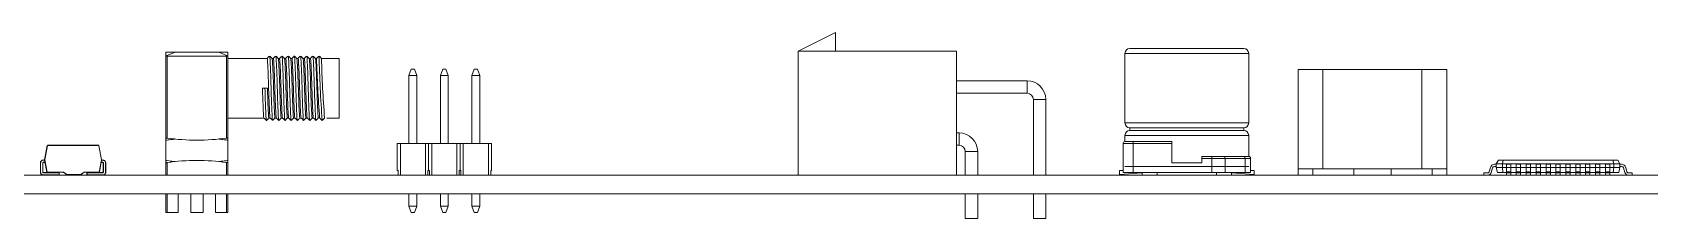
# Model space of a CAD drawing. Header units: millimetres. Extents: x 71 to 171, y 100 to 128.
# Drawn here: x 96.1 to 122.24, y 123.76 to 126.76 of the extents above; entities that cross this region are included whole.
import ezdxf

# ---------------------------------------------------------------- set-up
doc = ezdxf.new("R2010")
doc.units = ezdxf.units.MM

msp = doc.modelspace()

# ---------------------------------------------------------------- linework, layer by layer
at = {"color": 7, "linetype": 'Continuous', "lineweight": 15}
for p, q in [((108.476, 126.462), (109.076, 126.762)), ((109.076, 126.762), (109.076, 126.462)), ((98.256, 126.441), (98.256, 126.381)), ((98.256, 126.441), (98.403, 126.441)), ((98.256, 125.059), (98.256, 126.381)), ((98.262, 126.384), (98.403, 126.441)), ((98.276, 126.381), (99.236, 126.381)), ((98.276, 126.381), (98.276, 125.059)), ((98.403, 126.441), (99.11, 126.441)), ((99.11, 126.441), (99.25, 126.384)), ((99.11, 126.441), (99.256, 126.441)), ((99.236, 125.059), (99.236, 126.381)), ((99.256, 126.381), (99.256, 126.441)), ((99.256, 126.381), (99.256, 125.862)), ((99.891, 126.342), (99.256, 126.342)), ((99.991, 126.342), (99.971, 126.342)), ((100.091, 126.342), (100.071, 126.342)), ((100.191, 126.342), (100.171, 126.342)), ((100.291, 126.342), (100.271, 126.342)), ((100.391, 126.342), (100.371, 126.342)), ((100.491, 126.342), (100.471, 126.342)), ((100.591, 126.342), (100.571, 126.342)), ((100.691, 126.342), (100.671, 126.342)), ((101.056, 126.342), (100.771, 126.342)), ((101.056, 126.342), (101.056, 125.382)), ((108.476, 126.462), (108.476, 124.462)), ((108.476, 126.462), (111.036, 126.462)), ((111.036, 126.462), (111.036, 124.462)), ((113.756, 126.422), (113.756, 125.302)), ((113.836, 126.502), (113.836, 126.502)), ((114.117, 126.502), (113.836, 126.502)), ((114.117, 126.502), (113.836, 126.502)), ((114.117, 126.502), (114.117, 126.502)), ((115.756, 125.302), (115.756, 126.422)), ((102.184, 126.068), (102.222, 126.17)), ((102.184, 124.97), (102.184, 126.068)), ((102.312, 126.068), (102.184, 126.068)), ((102.222, 126.17), (102.274, 126.17)), ((102.312, 126.068), (102.274, 126.17)), ((102.312, 124.97), (102.312, 126.068)), ((102.692, 126.068), (102.73, 126.17)), ((102.692, 124.97), (102.692, 126.068)), ((102.82, 126.068), (102.692, 126.068)), ((102.73, 126.17), (102.782, 126.17)), ((102.82, 126.068), (102.782, 126.17)), ((102.82, 124.97), (102.82, 126.068)), ((103.2, 126.068), (103.238, 126.17)), ((103.2, 124.97), (103.2, 126.068)), ((103.328, 126.068), (103.2, 126.068)), ((103.238, 126.17), (103.29, 126.17)), ((103.328, 126.068), (103.29, 126.17)), ((103.328, 124.97), (103.328, 126.068)), ((116.556, 124.562), (116.556, 126.162)), ((116.556, 126.162), (116.956, 126.162)), ((116.956, 126.162), (116.956, 124.562)), ((116.956, 126.162), (118.556, 126.162)), ((118.556, 124.562), (118.556, 126.162)), ((118.556, 126.162), (118.956, 126.162)), ((118.956, 126.162), (118.956, 124.562)), ((99.256, 125.862), (99.256, 125.059)), ((99.856, 125.862), (99.816, 125.862)), ((99.896, 125.862), (99.856, 125.862)), ((112.176, 125.982), (111.036, 125.982)), ((112.176, 125.782), (111.036, 125.782)), ((112.176, 125.782), (112.176, 125.982)), ((112.276, 125.682), (112.276, 124.462)), ((112.276, 125.682), (112.476, 125.682)), ((112.476, 125.682), (112.476, 124.462)), ((99.256, 125.382), (99.841, 125.382)), ((99.921, 125.382), (99.941, 125.382)), ((100.021, 125.382), (100.041, 125.382)), ((100.121, 125.382), (100.141, 125.382)), ((100.221, 125.382), (100.241, 125.382)), ((100.321, 125.382), (100.341, 125.382)), ((100.421, 125.382), (100.441, 125.382)), ((100.521, 125.382), (100.541, 125.382)), ((100.621, 125.382), (100.641, 125.382)), ((100.741, 125.382), (100.781, 125.342)), ((100.781, 125.342), (100.821, 125.382)), ((100.856, 125.382), (101.056, 125.382)), ((113.836, 125.222), (113.836, 125.182)), ((113.836, 125.222), (115.676, 125.222)), ((115.676, 125.182), (115.676, 125.222)), ((98.256, 125.059), (98.256, 125.025)), ((98.256, 125.025), (98.256, 124.699)), ((99.256, 125.059), (99.256, 125.025)), ((99.256, 124.699), (99.256, 125.025)), ((101.994, 124.97), (101.994, 124.538)), ((101.994, 124.97), (102.045, 124.97)), ((102.045, 124.462), (102.045, 124.97)), ((102.045, 124.97), (102.451, 124.97)), ((102.451, 124.462), (102.451, 124.97)), ((102.451, 124.97), (102.502, 124.97)), ((102.502, 124.538), (102.502, 124.97)), ((102.502, 124.97), (102.553, 124.97)), ((102.553, 124.462), (102.553, 124.97)), ((102.553, 124.97), (102.959, 124.97)), ((102.959, 124.462), (102.959, 124.97)), ((102.959, 124.97), (103.01, 124.97)), ((103.01, 124.538), (103.01, 124.97)), ((103.01, 124.97), (103.061, 124.97)), ((103.061, 124.462), (103.061, 124.97)), ((103.061, 124.97), (103.467, 124.97)), ((103.467, 124.462), (103.467, 124.97)), ((103.467, 124.97), (103.518, 124.97)), ((103.518, 124.538), (103.518, 124.97)), ((111.076, 125.142), (111.036, 125.142)), ((111.076, 124.942), (111.076, 125.142)), ((113.886, 124.972), (113.726, 124.972)), ((113.726, 124.972), (113.726, 124.502)), ((113.756, 125.102), (113.756, 125.002)), ((113.836, 125.182), (115.676, 125.182)), ((113.886, 125.002), (113.886, 124.972)), ((114.516, 125.002), (113.886, 125.002)), ((113.886, 124.502), (113.886, 124.972)), ((113.886, 124.972), (114.516, 124.972)), ((114.516, 124.972), (114.516, 125.002)), ((114.516, 124.972), (114.516, 124.662)), ((115.756, 124.762), (115.756, 125.102)), ((96.276, 124.704), (96.276, 124.706)), ((96.296, 124.706), (96.339, 124.941)), ((96.298, 124.706), (96.296, 124.706)), ((96.332, 124.509), (96.296, 124.705)), ((96.341, 124.941), (96.298, 124.706)), ((96.298, 124.706), (96.334, 124.509)), ((96.341, 124.943), (97.171, 124.943)), ((96.341, 124.941), (97.171, 124.941)), ((96.404, 124.944), (96.404, 124.943)), ((96.404, 124.944), (96.448, 124.944)), ((96.448, 124.943), (96.448, 124.944)), ((96.448, 124.944), (96.468, 124.944)), ((96.468, 124.944), (96.468, 124.943)), ((96.468, 124.944), (96.512, 124.944)), ((96.512, 124.944), (96.512, 124.943)), ((97.214, 124.706), (97.171, 124.941)), ((97.173, 124.941), (97.216, 124.706)), ((97.179, 124.509), (97.214, 124.706)), ((97.18, 124.509), (97.216, 124.705)), ((97.214, 124.706), (97.216, 124.706)), ((97.236, 124.704), (97.236, 124.706)), ((98.256, 124.664), (98.256, 124.699)), ((99.256, 124.664), (99.256, 124.699)), ((111.076, 124.942), (111.036, 124.942)), ((111.176, 124.842), (111.376, 124.842)), ((111.176, 124.842), (111.176, 124.462)), ((111.376, 124.842), (111.376, 124.462)), ((115.162, 124.762), (114.996, 124.762)), ((114.996, 124.762), (114.996, 124.732)), ((114.996, 124.662), (114.996, 124.732)), ((114.996, 124.732), (115.162, 124.732)), ((115.162, 124.732), (115.162, 124.762)), ((115.374, 124.732), (115.162, 124.732)), ((115.162, 124.732), (115.162, 124.502)), ((115.677, 124.762), (115.353, 124.762)), ((115.374, 124.502), (115.374, 124.732)), ((115.374, 124.732), (115.698, 124.732)), ((115.698, 124.732), (115.698, 124.502)), ((115.786, 124.732), (115.698, 124.732)), ((115.786, 124.502), (115.786, 124.732)), ((119.756, 124.642), (119.791, 124.702)), ((119.791, 124.702), (119.871, 124.702)), ((119.856, 124.642), (119.871, 124.702)), ((119.871, 124.702), (121.642, 124.702)), ((121.656, 124.642), (121.642, 124.702)), ((121.642, 124.702), (121.722, 124.702)), ((121.722, 124.702), (121.756, 124.642)), ((70.756, 124.462), (170.756, 124.462)), ((96.228, 124.51), (96.228, 124.658)), ((96.23, 124.658), (96.228, 124.658)), ((96.23, 124.51), (96.228, 124.51)), ((96.23, 124.658), (96.23, 124.51)), ((96.266, 124.51), (96.266, 124.658)), ((96.266, 124.658), (96.268, 124.658)), ((96.266, 124.51), (96.268, 124.51)), ((96.268, 124.658), (96.268, 124.51)), ((96.276, 124.668), (96.276, 124.666)), ((96.303, 124.666), (96.276, 124.666)), ((96.276, 124.5), (96.276, 124.502)), ((96.53, 124.502), (96.276, 124.502)), ((96.53, 124.5), (96.276, 124.5)), ((96.276, 124.464), (96.53, 124.464)), ((96.276, 124.464), (96.276, 124.462)), ((96.334, 124.509), (96.597, 124.509)), ((96.597, 124.507), (96.334, 124.507)), ((96.53, 124.464), (96.53, 124.5)), ((96.532, 124.5), (96.532, 124.464)), ((96.597, 124.509), (96.597, 124.507)), ((96.599, 124.509), (96.598, 124.507)), ((96.656, 124.469), (96.598, 124.507)), ((96.599, 124.509), (96.657, 124.471)), ((96.657, 124.471), (96.656, 124.469)), ((96.657, 124.471), (96.88, 124.471)), ((96.88, 124.469), (96.657, 124.469)), ((96.88, 124.471), (96.934, 124.509)), ((96.935, 124.507), (96.881, 124.469)), ((96.934, 124.509), (96.935, 124.507)), ((96.936, 124.509), (97.179, 124.509)), ((96.936, 124.509), (96.936, 124.507)), ((97.179, 124.507), (96.936, 124.507)), ((96.98, 124.464), (96.98, 124.5)), ((97.236, 124.502), (96.982, 124.502)), ((96.982, 124.5), (96.982, 124.464)), ((97.236, 124.5), (96.982, 124.5)), ((96.982, 124.464), (97.236, 124.464)), ((97.236, 124.666), (97.209, 124.666)), ((97.236, 124.666), (97.236, 124.668)), ((97.236, 124.5), (97.236, 124.502)), ((97.236, 124.464), (97.236, 124.462)), ((97.244, 124.51), (97.244, 124.658)), ((97.244, 124.658), (97.246, 124.658)), ((97.244, 124.51), (97.246, 124.51)), ((97.246, 124.658), (97.246, 124.51)), ((97.282, 124.51), (97.282, 124.658)), ((97.282, 124.658), (97.284, 124.658)), ((97.282, 124.51), (97.284, 124.51)), ((97.284, 124.658), (97.284, 124.51)), ((98.256, 124.462), (98.256, 124.664)), ((98.276, 124.664), (98.276, 124.462)), ((99.236, 124.462), (99.236, 124.664)), ((99.256, 124.664), (99.256, 124.462)), ((101.994, 124.538), (102.007, 124.538)), ((102.007, 124.538), (102.007, 124.462)), ((102.489, 124.462), (102.489, 124.538)), ((102.489, 124.538), (102.502, 124.538)), ((102.502, 124.538), (102.515, 124.538)), ((102.515, 124.538), (102.515, 124.462)), ((102.997, 124.462), (102.997, 124.538)), ((102.997, 124.538), (103.01, 124.538)), ((103.01, 124.538), (103.023, 124.538)), ((103.023, 124.538), (103.023, 124.462)), ((103.505, 124.462), (103.505, 124.538)), ((103.505, 124.538), (103.518, 124.538)), ((113.666, 124.534), (113.726, 124.538)), ((113.666, 124.473), (113.666, 124.534)), ((114.036, 124.499), (113.666, 124.473)), ((113.726, 124.502), (113.886, 124.502)), ((113.756, 124.602), (115.756, 124.602)), ((115.162, 124.502), (113.886, 124.502)), ((114.036, 124.502), (114.036, 124.462)), ((114.276, 124.462), (114.276, 124.502)), ((114.516, 124.662), (114.996, 124.662)), ((115.374, 124.502), (115.162, 124.502)), ((115.236, 124.502), (115.236, 124.462)), ((115.698, 124.502), (115.374, 124.502)), ((115.476, 124.462), (115.476, 124.502)), ((115.846, 124.473), (115.476, 124.499)), ((115.786, 124.502), (115.698, 124.502)), ((115.786, 124.538), (115.846, 124.534)), ((115.846, 124.534), (115.846, 124.473)), ((116.956, 124.562), (116.556, 124.562)), ((116.556, 124.462), (116.556, 124.562)), ((116.792, 124.462), (116.792, 124.562)), ((116.956, 124.562), (117.456, 124.562)), ((117.456, 124.562), (118.056, 124.562)), ((117.456, 124.462), (117.456, 124.562)), ((118.056, 124.562), (118.556, 124.562)), ((118.056, 124.462), (118.056, 124.562)), ((118.956, 124.562), (118.556, 124.562)), ((118.721, 124.562), (118.721, 124.462)), ((118.956, 124.462), (118.956, 124.562)), ((119.556, 124.496), (119.556, 124.462)), ((119.618, 124.496), (119.556, 124.496)), ((119.663, 124.586), (119.643, 124.515)), ((119.696, 124.577), (119.676, 124.505)), ((119.756, 124.636), (119.729, 124.636)), ((119.756, 124.602), (119.729, 124.602)), ((119.856, 124.642), (119.756, 124.642)), ((119.756, 124.582), (119.756, 124.642)), ((119.756, 124.582), (119.856, 124.582)), ((119.776, 124.502), (119.756, 124.582)), ((119.864, 124.502), (119.776, 124.502)), ((119.856, 124.642), (119.856, 124.582)), ((121.656, 124.642), (119.856, 124.642)), ((119.856, 124.582), (119.921, 124.582)), ((119.864, 124.502), (119.856, 124.582)), ((119.921, 124.502), (119.864, 124.502)), ((119.921, 124.636), (119.991, 124.636)), ((119.921, 124.636), (119.921, 124.586)), ((119.921, 124.586), (119.991, 124.586)), ((119.921, 124.586), (119.921, 124.515)), ((119.921, 124.515), (119.991, 124.515)), ((119.921, 124.515), (119.921, 124.496)), ((119.921, 124.496), (119.921, 124.462)), ((119.921, 124.496), (119.991, 124.496)), ((119.991, 124.636), (119.991, 124.586)), ((119.991, 124.586), (119.991, 124.515)), ((119.991, 124.582), (120.081, 124.582)), ((119.991, 124.515), (119.991, 124.496)), ((120.081, 124.502), (119.991, 124.502)), ((119.991, 124.496), (119.991, 124.462)), ((120.081, 124.636), (120.151, 124.636)), ((120.081, 124.636), (120.081, 124.586)), ((120.081, 124.586), (120.151, 124.586)), ((120.081, 124.586), (120.081, 124.515)), ((120.081, 124.515), (120.151, 124.515)), ((120.081, 124.515), (120.081, 124.496)), ((120.081, 124.496), (120.151, 124.496)), ((120.081, 124.496), (120.081, 124.462)), ((120.151, 124.636), (120.151, 124.586)), ((120.151, 124.586), (120.151, 124.515)), ((120.151, 124.582), (120.241, 124.582)), ((120.151, 124.515), (120.151, 124.496)), ((120.241, 124.502), (120.151, 124.502)), ((120.151, 124.496), (120.151, 124.462)), ((120.241, 124.636), (120.311, 124.636)), ((120.241, 124.636), (120.241, 124.586)), ((120.241, 124.586), (120.311, 124.586)), ((120.241, 124.586), (120.241, 124.515)), ((120.241, 124.515), (120.311, 124.515)), ((120.241, 124.515), (120.241, 124.496)), ((120.241, 124.496), (120.241, 124.462)), ((120.241, 124.496), (120.311, 124.496)), ((120.311, 124.636), (120.311, 124.586)), ((120.311, 124.586), (120.311, 124.515)), ((120.311, 124.582), (120.401, 124.582)), ((120.311, 124.515), (120.311, 124.496)), ((120.401, 124.502), (120.311, 124.502)), ((120.311, 124.496), (120.311, 124.462)), ((120.401, 124.636), (120.471, 124.636)), ((120.401, 124.636), (120.401, 124.586)), ((120.401, 124.586), (120.471, 124.586)), ((120.401, 124.586), (120.401, 124.515)), ((120.401, 124.515), (120.471, 124.515)), ((120.401, 124.515), (120.401, 124.496)), ((120.401, 124.496), (120.401, 124.462)), ((120.401, 124.496), (120.471, 124.496)), ((120.471, 124.636), (120.471, 124.586)), ((120.471, 124.586), (120.471, 124.515)), ((120.471, 124.582), (120.561, 124.582)), ((120.471, 124.515), (120.471, 124.496)), ((120.561, 124.502), (120.471, 124.502)), ((120.471, 124.496), (120.471, 124.462)), ((120.561, 124.636), (120.631, 124.636)), ((120.561, 124.636), (120.561, 124.586)), ((120.561, 124.586), (120.631, 124.586)), ((120.561, 124.586), (120.561, 124.515)), ((120.561, 124.515), (120.631, 124.515)), ((120.561, 124.515), (120.561, 124.496)), ((120.561, 124.496), (120.561, 124.462)), ((120.561, 124.496), (120.631, 124.496)), ((120.631, 124.636), (120.631, 124.586)), ((120.631, 124.586), (120.631, 124.515)), ((120.631, 124.582), (120.721, 124.582)), ((120.631, 124.515), (120.631, 124.496)), ((120.721, 124.502), (120.631, 124.502)), ((120.631, 124.496), (120.631, 124.462)), ((120.721, 124.636), (120.791, 124.636)), ((120.721, 124.636), (120.721, 124.586)), ((120.721, 124.586), (120.791, 124.586)), ((120.721, 124.586), (120.721, 124.515)), ((120.721, 124.515), (120.791, 124.515)), ((120.721, 124.515), (120.721, 124.496)), ((120.721, 124.496), (120.721, 124.462)), ((120.721, 124.496), (120.791, 124.496)), ((120.791, 124.636), (120.791, 124.586)), ((120.791, 124.586), (120.791, 124.515)), ((120.791, 124.582), (120.881, 124.582)), ((120.791, 124.515), (120.791, 124.496)), ((120.881, 124.502), (120.791, 124.502)), ((120.791, 124.496), (120.791, 124.462)), ((120.881, 124.636), (120.951, 124.636)), ((120.881, 124.636), (120.881, 124.586)), ((120.881, 124.586), (120.951, 124.586)), ((120.881, 124.586), (120.881, 124.515)), ((120.881, 124.515), (120.951, 124.515)), ((120.881, 124.515), (120.881, 124.496)), ((120.881, 124.496), (120.951, 124.496)), ((120.881, 124.496), (120.881, 124.462)), ((120.951, 124.636), (120.951, 124.586)), ((120.951, 124.586), (120.951, 124.515)), ((120.951, 124.582), (121.041, 124.582)), ((120.951, 124.515), (120.951, 124.496)), ((121.041, 124.502), (120.951, 124.502)), ((120.951, 124.496), (120.951, 124.462)), ((121.041, 124.636), (121.111, 124.636)), ((121.041, 124.636), (121.041, 124.586)), ((121.041, 124.586), (121.111, 124.586)), ((121.041, 124.586), (121.041, 124.515)), ((121.041, 124.515), (121.111, 124.515)), ((121.041, 124.515), (121.041, 124.496)), ((121.041, 124.496), (121.111, 124.496)), ((121.041, 124.496), (121.041, 124.462)), ((121.111, 124.636), (121.111, 124.586)), ((121.111, 124.586), (121.111, 124.515)), ((121.111, 124.582), (121.201, 124.582)), ((121.111, 124.515), (121.111, 124.496)), ((121.201, 124.502), (121.111, 124.502)), ((121.111, 124.496), (121.111, 124.462)), ((121.201, 124.636), (121.271, 124.636)), ((121.201, 124.636), (121.201, 124.586)), ((121.201, 124.586), (121.271, 124.586)), ((121.201, 124.586), (121.201, 124.515)), ((121.201, 124.515), (121.271, 124.515)), ((121.201, 124.515), (121.201, 124.496)), ((121.201, 124.496), (121.271, 124.496)), ((121.201, 124.496), (121.201, 124.462)), ((121.271, 124.636), (121.271, 124.586)), ((121.271, 124.586), (121.271, 124.515)), ((121.271, 124.582), (121.361, 124.582)), ((121.271, 124.515), (121.271, 124.496)), ((121.361, 124.502), (121.271, 124.502)), ((121.271, 124.496), (121.271, 124.462)), ((121.361, 124.636), (121.431, 124.636)), ((121.361, 124.636), (121.361, 124.586)), ((121.361, 124.586), (121.431, 124.586)), ((121.361, 124.586), (121.361, 124.515)), ((121.361, 124.515), (121.431, 124.515)), ((121.361, 124.515), (121.361, 124.496)), ((121.361, 124.496), (121.361, 124.462)), ((121.361, 124.496), (121.431, 124.496)), ((121.431, 124.636), (121.431, 124.586)), ((121.431, 124.586), (121.431, 124.515)), ((121.431, 124.582), (121.521, 124.582)), ((121.431, 124.515), (121.431, 124.496)), ((121.521, 124.502), (121.431, 124.502)), ((121.431, 124.496), (121.431, 124.462)), ((121.521, 124.636), (121.591, 124.636)), ((121.521, 124.636), (121.521, 124.586)), ((121.521, 124.586), (121.591, 124.586)), ((121.521, 124.586), (121.521, 124.515)), ((121.521, 124.515), (121.591, 124.515)), ((121.521, 124.515), (121.521, 124.496)), ((121.521, 124.496), (121.591, 124.496)), ((121.521, 124.496), (121.521, 124.462)), ((121.591, 124.636), (121.591, 124.586)), ((121.591, 124.586), (121.591, 124.515)), ((121.591, 124.582), (121.656, 124.582)), ((121.591, 124.515), (121.591, 124.496)), ((121.648, 124.502), (121.591, 124.502)), ((121.591, 124.496), (121.591, 124.462)), ((121.648, 124.502), (121.656, 124.582)), ((121.736, 124.502), (121.648, 124.502)), ((121.656, 124.582), (121.656, 124.642)), ((121.756, 124.642), (121.656, 124.642)), ((121.656, 124.582), (121.756, 124.582)), ((121.756, 124.582), (121.736, 124.502)), ((121.756, 124.642), (121.756, 124.582)), ((121.756, 124.636), (121.783, 124.636)), ((121.756, 124.602), (121.783, 124.602)), ((121.816, 124.577), (121.836, 124.505)), ((121.849, 124.586), (121.869, 124.515)), ((121.894, 124.496), (121.956, 124.496)), ((121.956, 124.496), (121.956, 124.462)), ((70.756, 124.162), (170.756, 124.162)), ((98.256, 123.862), (98.256, 124.162)), ((98.456, 123.862), (98.456, 124.162)), ((98.656, 123.862), (98.656, 124.162)), ((98.856, 123.862), (98.856, 124.162)), ((99.056, 123.862), (99.056, 124.162)), ((99.256, 124.162), (99.256, 123.862)), ((102.184, 123.963), (102.184, 124.162)), ((102.312, 123.963), (102.312, 124.162)), ((102.692, 123.963), (102.692, 124.162)), ((102.82, 123.963), (102.82, 124.162)), ((103.2, 123.963), (103.2, 124.162)), ((103.328, 123.963), (103.328, 124.162)), ((111.176, 124.162), (111.176, 123.762)), ((111.376, 124.162), (111.376, 123.762)), ((112.276, 124.162), (112.276, 123.762)), ((112.476, 124.162), (112.476, 123.762)), ((102.184, 123.963), (102.312, 123.963)), ((102.222, 123.862), (102.184, 123.963)), ((102.312, 123.963), (102.274, 123.862)), ((102.692, 123.963), (102.82, 123.963)), ((102.73, 123.862), (102.692, 123.963)), ((102.82, 123.963), (102.782, 123.862)), ((103.2, 123.963), (103.328, 123.963)), ((103.238, 123.862), (103.2, 123.963)), ((103.328, 123.963), (103.29, 123.862)), ((98.276, 123.862), (98.256, 123.862)), ((98.276, 123.862), (98.456, 123.862)), ((98.656, 123.862), (98.856, 123.862)), ((99.056, 123.862), (99.236, 123.862)), ((99.256, 123.862), (99.236, 123.862)), ((102.274, 123.862), (102.222, 123.862)), ((102.782, 123.862), (102.73, 123.862)), ((103.29, 123.862), (103.238, 123.862)), ((111.176, 123.762), (111.376, 123.762)), ((112.276, 123.762), (112.476, 123.762))]:
    msp.add_line(p, q, dxfattribs=at)
at = {"color": 8, "linetype": 'Continuous', "lineweight": 15}
for p, q in [((115.756, 126.422), (113.756, 126.422)), ((113.756, 125.302), (115.756, 125.302)), ((113.756, 125.102), (115.756, 125.102)), ((96.297, 124.704), (96.276, 124.704)), ((97.236, 124.704), (97.216, 124.704)), ((96.303, 124.668), (96.276, 124.668)), ((97.236, 124.668), (97.209, 124.668)), ((98.276, 124.162), (98.276, 123.862)), ((99.236, 123.862), (99.236, 124.162))]:
    msp.add_line(p, q, dxfattribs=at)
at = {"color": 7, "linetype": 'Continuous', "lineweight": 15}
for centre, radius, start, end in [((119.659, 126.861), 18.976, 181.5684, 184.4701), ((122.69, 126.928), 21.966, 181.428, 184.142), ((115.861, 126.641), 15.093, 181.1607, 184.7859), ((113.836, 126.422), 0.08, 90, 180), ((115.676, 126.422), 0.08, 0, 90), ((112.176, 125.682), 0.3, 0, 90), ((112.176, 125.682), 0.1, 0, 90), ((113.836, 125.302), 0.08, 180, 270), ((115.676, 125.302), 0.08, 270, 0), ((98.756, 128.425), 3.4, 261.8841, 270), ((98.756, 128.425), 3.4, 270, 278.1159), ((111.076, 124.842), 0.3, 0, 90), ((113.756, 124.972), 0.03, 90, 180), ((113.836, 125.102), 0.08, 90, 180), ((115.676, 125.102), 0.08, 0, 90), ((98.756, 121.299), 3.4, 90, 98.1159), ((98.756, 121.299), 3.4, 81.8841, 90), ((111.076, 124.842), 0.1, 0, 90), ((115.348, 124.735), 0.0268, 351.9505, 78.5782), ((115.672, 124.735), 0.0268, 351.9505, 78.5782), ((115.756, 124.732), 0.03, 0, 90), ((96.597, 124.505), 0.002, 56.6418, 90), ((96.936, 124.505), 0.002, 90, 125.1975), ((119.618, 124.522), 0.026, 270, 344.3447), ((119.618, 124.522), 0.06, 270, 344.3447), ((119.729, 124.568), 0.068, 90, 164.3447), ((119.729, 124.568), 0.034, 90, 164.3447), ((121.783, 124.568), 0.068, 15.6553, 90), ((121.783, 124.568), 0.034, 15.6553, 90), ((121.894, 124.522), 0.06, 195.6553, 270), ((121.894, 124.522), 0.026, 195.6553, 270)]:
    msp.add_arc(centre, radius, start, end, dxfattribs=at)
for points, knots in [([(98.256, 126.381), (98.256, 126.381), (98.257, 126.381), (98.259, 126.382), (98.261, 126.383), (98.262, 126.384)], [0, 0, 0, 0, 0.399776, 0.798945, 1, 1, 1, 1]), ([(98.262, 126.384), (98.264, 126.383), (98.267, 126.382), (98.272, 126.381), (98.275, 126.381), (98.276, 126.381)], [0, 0, 0, 0, 0.421028, 0.842946, 1, 1, 1, 1]), ([(99.236, 126.381), (99.238, 126.381), (99.243, 126.381), (99.247, 126.382), (99.25, 126.383), (99.25, 126.384)], [0, 0, 0, 0, 0.399776, 0.798945, 1, 1, 1, 1]), ([(99.25, 126.384), (99.252, 126.383), (99.254, 126.382), (99.256, 126.381), (99.256, 126.381), (99.256, 126.381)], [0, 0, 0, 0, 0.421028, 0.842946, 1, 1, 1, 1]), ([(99.931, 126.381), (99.924, 126.375), (99.911, 126.361), (99.897, 126.348), (99.891, 126.342)], [0, 0, 0, 0, 0.503855, 1, 1, 1, 1]), ([(99.891, 126.335), (99.892, 126.335), (99.896, 126.335), (99.901, 126.251), (99.908, 126.114), (99.914, 125.937), (99.919, 125.75), (99.926, 125.578), (99.932, 125.452), (99.937, 125.385), (99.94, 125.389), (99.941, 125.391)], [0, 0, 0, 0, 0.098522, 0.217725, 0.340729, 0.464042, 0.583106, 0.707091, 0.828955, 0.94898, 1, 1, 1, 1]), ([(99.931, 126.375), (99.932, 126.374), (99.936, 126.374), (99.941, 126.284), (99.948, 126.135), (99.954, 125.943), (99.959, 125.74), (99.966, 125.554), (99.972, 125.417), (99.977, 125.345), (99.98, 125.35), (99.981, 125.351)], [0, 0, 0, 0, 0.097333, 0.216621, 0.339712, 0.46311, 0.582259, 0.70633, 0.82828, 0.94839, 1, 1, 1, 1]), ([(99.972, 126.341), (99.965, 126.348), (99.952, 126.361), (99.938, 126.375), (99.932, 126.381)], [0, 0, 0, 0, 0.499994, 1, 1, 1, 1]), ([(99.972, 126.333), (99.973, 126.332), (99.976, 126.331), (99.981, 126.251), (99.988, 126.114), (99.994, 125.937), (99.999, 125.75), (100.006, 125.578), (100.012, 125.451), (100.017, 125.382), (100.02, 125.388), (100.022, 125.391)], [0, 0, 0, 0, 0.076181, 0.195377, 0.318373, 0.441676, 0.560732, 0.684709, 0.806565, 0.926582, 1, 1, 1, 1]), ([(100.031, 126.381), (100.024, 126.375), (100.011, 126.361), (99.997, 126.348), (99.991, 126.342)], [0, 0, 0, 0, 0.503855, 1, 1, 1, 1]), ([(99.991, 126.333), (99.991, 126.336), (99.994, 126.346), (99.999, 126.291), (100.005, 126.175), (100.012, 126.01), (100.017, 125.824), (100.023, 125.643), (100.03, 125.496), (100.035, 125.4), (100.039, 125.391), (100.041, 125.387)], [0, 0, 0, 0, 0.047817, 0.169231, 0.289666, 0.413964, 0.533655, 0.655934, 0.77974, 0.898738, 1, 1, 1, 1]), ([(100.031, 126.372), (100.031, 126.375), (100.034, 126.387), (100.039, 126.327), (100.045, 126.201), (100.052, 126.023), (100.057, 125.821), (100.063, 125.625), (100.07, 125.465), (100.075, 125.362), (100.079, 125.352), (100.081, 125.348)], [0, 0, 0, 0, 0.048027, 0.169505, 0.290006, 0.41437, 0.534126, 0.65647, 0.780342, 0.899405, 1, 1, 1, 1]), ([(100.072, 126.341), (100.065, 126.348), (100.052, 126.361), (100.038, 126.375), (100.032, 126.381)], [0, 0, 0, 0, 0.499994, 1, 1, 1, 1]), ([(100.072, 126.335), (100.072, 126.337), (100.075, 126.345), (100.079, 126.29), (100.085, 126.176), (100.092, 126.01), (100.097, 125.824), (100.103, 125.643), (100.11, 125.496), (100.115, 125.396), (100.12, 125.387), (100.122, 125.382)], [0, 0, 0, 0, 0.025496, 0.146972, 0.26747, 0.391833, 0.511586, 0.633927, 0.757798, 0.876858, 1, 1, 1, 1]), ([(100.131, 126.381), (100.124, 126.375), (100.111, 126.361), (100.097, 126.348), (100.091, 126.342)], [0, 0, 0, 0, 0.503855, 1, 1, 1, 1]), ([(100.091, 126.341), (100.093, 126.336), (100.097, 126.328), (100.102, 126.228), (100.109, 126.08), (100.115, 125.899), (100.121, 125.713), (100.127, 125.548), (100.133, 125.434), (100.138, 125.379), (100.14, 125.387), (100.141, 125.388)], [0, 0, 0, 0, 0.1230101, 0.2420535, 0.3659014, 0.488239, 0.6079669, 0.7323121, 0.8528072, 0.9742533, 1, 1, 1, 1]), ([(100.131, 126.381), (100.133, 126.376), (100.137, 126.366), (100.142, 126.258), (100.149, 126.099), (100.155, 125.902), (100.161, 125.701), (100.167, 125.522), (100.173, 125.398), (100.178, 125.338), (100.18, 125.347), (100.181, 125.349)], [0, 0, 0, 0, 0.121535, 0.24061, 0.364488, 0.486856, 0.606615, 0.73099, 0.851516, 0.972993, 1, 1, 1, 1]), ([(100.172, 126.341), (100.165, 126.348), (100.152, 126.361), (100.138, 126.375), (100.132, 126.381)], [0, 0, 0, 0, 0.499994, 1, 1, 1, 1]), ([(100.172, 126.336), (100.173, 126.332), (100.177, 126.323), (100.182, 126.228), (100.189, 126.081), (100.195, 125.899), (100.201, 125.713), (100.207, 125.548), (100.213, 125.433), (100.218, 125.377), (100.221, 125.387), (100.222, 125.39)], [0, 0, 0, 0, 0.1010147, 0.2200119, 0.3438116, 0.4661018, 0.5857832, 0.7100801, 0.8305284, 0.9519274, 1, 1, 1, 1]), ([(100.231, 126.381), (100.224, 126.375), (100.211, 126.361), (100.197, 126.348), (100.191, 126.342)], [0, 0, 0, 0, 0.5038546, 1, 1, 1, 1]), ([(100.191, 126.332), (100.192, 126.335), (100.195, 126.341), (100.2, 126.273), (100.206, 126.159), (100.211, 126.031), (100.215, 125.911), (100.218, 125.788), (100.223, 125.67), (100.227, 125.562), (100.232, 125.449), (100.237, 125.384), (100.24, 125.386), (100.241, 125.386)], [0, 0, 0, 0, 0.073125, 0.19309, 0.314868, 0.398105, 0.479559, 0.558602, 0.640612, 0.723877, 0.805628, 0.965097, 1, 1, 1, 1]), ([(100.231, 126.372), (100.232, 126.374), (100.235, 126.381), (100.24, 126.307), (100.246, 126.184), (100.251, 126.045), (100.255, 125.915), (100.258, 125.782), (100.263, 125.654), (100.267, 125.537), (100.272, 125.414), (100.277, 125.344), (100.28, 125.346), (100.281, 125.346)], [0, 0, 0, 0, 0.072579, 0.192549, 0.314334, 0.397575, 0.479032, 0.558081, 0.640094, 0.723363, 0.805118, 0.964596, 1, 1, 1, 1]), ([(100.272, 126.341), (100.265, 126.348), (100.252, 126.361), (100.238, 126.375), (100.232, 126.381)], [0, 0, 0, 0, 0.499994, 1, 1, 1, 1]), ([(100.272, 126.332), (100.273, 126.334), (100.276, 126.338), (100.28, 126.272), (100.286, 126.16), (100.291, 126.031), (100.295, 125.911), (100.298, 125.788), (100.303, 125.67), (100.307, 125.562), (100.312, 125.448), (100.317, 125.382), (100.321, 125.385), (100.322, 125.385)], [0, 0, 0, 0, 0.050736, 0.1707, 0.292479, 0.375716, 0.45717, 0.536214, 0.618224, 0.701489, 0.78324, 0.942711, 1, 1, 1, 1]), ([(100.331, 126.381), (100.324, 126.375), (100.311, 126.361), (100.297, 126.348), (100.291, 126.342)], [0, 0, 0, 0, 0.503855, 1, 1, 1, 1]), ([(100.291, 126.338), (100.291, 126.339), (100.293, 126.346), (100.297, 126.316), (100.304, 126.21), (100.313, 125.989), (100.32, 125.734), (100.329, 125.517), (100.335, 125.398), (100.339, 125.39), (100.341, 125.387)], [0, 0, 0, 0, 0.02288, 0.105915, 0.265397, 0.430531, 0.589987, 0.755119, 0.914605, 1, 1, 1, 1]), ([(100.331, 126.378), (100.331, 126.379), (100.333, 126.386), (100.337, 126.354), (100.344, 126.239), (100.353, 126), (100.36, 125.724), (100.369, 125.488), (100.375, 125.359), (100.379, 125.35), (100.381, 125.347)], [0, 0, 0, 0, 0.02298, 0.106045, 0.265587, 0.43078, 0.590295, 0.755486, 0.915031, 1, 1, 1, 1]), ([(100.372, 126.341), (100.365, 126.348), (100.352, 126.361), (100.338, 126.375), (100.332, 126.381)], [0, 0, 0, 0, 0.499994, 1, 1, 1, 1]), ([(100.372, 126.341), (100.372, 126.341), (100.373, 126.345), (100.377, 126.315), (100.384, 126.211), (100.393, 125.989), (100.4, 125.735), (100.409, 125.516), (100.415, 125.393), (100.42, 125.386), (100.422, 125.383)], [0, 0, 0, 0, 0.00049, 0.083532, 0.243028, 0.408176, 0.567645, 0.732791, 0.89229, 1, 1, 1, 1]), ([(100.431, 126.381), (100.424, 126.375), (100.411, 126.361), (100.397, 126.348), (100.391, 126.342)], [0, 0, 0, 0, 0.503855, 1, 1, 1, 1]), ([(100.391, 126.341), (100.391, 126.341), (100.393, 126.352), (100.396, 126.323), (100.401, 126.252), (100.407, 126.13), (100.413, 125.978), (100.418, 125.812), (100.423, 125.653), (100.429, 125.516), (100.434, 125.424), (100.438, 125.38), (100.44, 125.386), (100.441, 125.387)], [0, 0, 0, 0, 0.000678, 0.110886, 0.216693, 0.326013, 0.436404, 0.542373, 0.651355, 0.761892, 0.868095, 0.976705, 1, 1, 1, 1]), ([(100.431, 126.381), (100.431, 126.381), (100.433, 126.393), (100.436, 126.362), (100.441, 126.285), (100.447, 126.152), (100.453, 125.987), (100.458, 125.808), (100.463, 125.635), (100.469, 125.487), (100.474, 125.387), (100.478, 125.339), (100.48, 125.346), (100.481, 125.347)], [0, 0, 0, 0, 0.000502, 0.110604, 0.216313, 0.325528, 0.435813, 0.541683, 0.65056, 0.760992, 0.867095, 0.975602, 1, 1, 1, 1]), ([(100.472, 126.341), (100.465, 126.348), (100.452, 126.361), (100.438, 126.375), (100.432, 126.381)], [0, 0, 0, 0, 0.499994, 1, 1, 1, 1]), ([(100.472, 126.337), (100.473, 126.334), (100.477, 126.326), (100.481, 126.25), (100.487, 126.13), (100.493, 125.977), (100.498, 125.812), (100.503, 125.653), (100.509, 125.516), (100.514, 125.423), (100.518, 125.378), (100.521, 125.386), (100.522, 125.389)], [0, 0, 0, 0, 0.089957, 0.195598, 0.304745, 0.414962, 0.520765, 0.629575, 0.739938, 0.845974, 0.954414, 1, 1, 1, 1]), ([(100.531, 126.381), (100.524, 126.375), (100.511, 126.361), (100.497, 126.348), (100.491, 126.342)], [0, 0, 0, 0, 0.5038546, 1, 1, 1, 1]), ([(100.491, 126.334), (100.492, 126.336), (100.495, 126.342), (100.499, 126.29), (100.504, 126.19), (100.511, 126.034), (100.517, 125.832), (100.524, 125.615), (100.532, 125.457), (100.537, 125.378), (100.54, 125.389), (100.541, 125.391)], [0, 0, 0, 0, 0.0621318, 0.1701661, 0.2772498, 0.3882006, 0.5310125, 0.6761188, 0.8214938, 0.9640632, 1, 1, 1, 1]), ([(100.531, 126.374), (100.532, 126.376), (100.535, 126.382), (100.539, 126.326), (100.544, 126.217), (100.551, 126.048), (100.557, 125.829), (100.564, 125.595), (100.572, 125.423), (100.577, 125.338), (100.58, 125.35), (100.581, 125.352)], [0, 0, 0, 0, 0.061628, 0.169567, 0.276557, 0.387409, 0.530095, 0.675073, 0.820319, 0.962764, 1, 1, 1, 1]), ([(100.572, 126.341), (100.565, 126.348), (100.552, 126.361), (100.538, 126.375), (100.532, 126.381)], [0, 0, 0, 0, 0.499994, 1, 1, 1, 1]), ([(100.572, 126.335), (100.572, 126.336), (100.575, 126.34), (100.579, 126.289), (100.584, 126.19), (100.591, 126.034), (100.597, 125.831), (100.604, 125.616), (100.612, 125.456), (100.617, 125.376), (100.621, 125.39), (100.622, 125.394)], [0, 0, 0, 0, 0.039677, 0.147711, 0.254795, 0.365746, 0.508557, 0.653663, 0.799038, 0.941607, 1, 1, 1, 1]), ([(100.631, 126.381), (100.624, 126.375), (100.611, 126.361), (100.597, 126.348), (100.591, 126.342)], [0, 0, 0, 0, 0.503855, 1, 1, 1, 1]), ([(100.591, 126.334), (100.593, 126.333), (100.597, 126.329), (100.603, 126.206), (100.611, 126.018), (100.618, 125.795), (100.626, 125.584), (100.633, 125.439), (100.638, 125.372), (100.64, 125.385), (100.641, 125.386)], [0, 0, 0, 0, 0.122972, 0.264705, 0.411937, 0.553968, 0.700255, 0.844395, 0.988363, 1, 1, 1, 1]), ([(100.631, 126.373), (100.633, 126.371), (100.637, 126.367), (100.643, 126.235), (100.651, 126.031), (100.658, 125.789), (100.666, 125.561), (100.673, 125.404), (100.678, 125.331), (100.68, 125.345), (100.681, 125.346)], [0, 0, 0, 0, 0.121309, 0.263015, 0.410215, 0.552217, 0.698474, 0.842584, 0.986523, 1, 1, 1, 1]), ([(100.672, 126.341), (100.665, 126.348), (100.652, 126.361), (100.638, 126.375), (100.632, 126.381)], [0, 0, 0, 0, 0.499994, 1, 1, 1, 1]), ([(100.672, 126.33), (100.673, 126.329), (100.678, 126.324), (100.683, 126.206), (100.691, 126.018), (100.698, 125.795), (100.706, 125.584), (100.713, 125.438), (100.718, 125.37), (100.721, 125.387), (100.722, 125.391)], [0, 0, 0, 0, 0.100604, 0.242361, 0.389618, 0.531673, 0.677986, 0.82215, 0.966144, 1, 1, 1, 1]), ([(100.731, 126.381), (100.724, 126.375), (100.711, 126.361), (100.697, 126.348), (100.691, 126.342)], [0, 0, 0, 0, 0.503855, 1, 1, 1, 1]), ([(100.772, 126.341), (100.765, 126.348), (100.752, 126.361), (100.738, 126.375), (100.732, 126.381)], [0, 0, 0, 0, 0.499994, 1, 1, 1, 1]), ([(115.676, 126.502), (115.669, 126.502), (115.654, 126.502), (115.534, 126.502), (115.352, 126.502), (115.121, 126.502), (114.86, 126.502), (114.587, 126.502), (114.325, 126.502), (114.185, 126.502), (114.117, 126.502)], [0, 0, 0, 0, 0.1222914, 0.25, 0.3777086, 0.5, 0.6222914, 0.75, 0.8777086, 1, 1, 1, 1]), ([(99.816, 125.862), (99.818, 125.801), (99.822, 125.678), (99.829, 125.519), (99.834, 125.418), (99.838, 125.372), (99.841, 125.382), (99.841, 125.382)], [0, 0, 0, 0, 0.247888, 0.502581, 0.747385, 0.998856, 1, 1, 1, 1]), ([(99.856, 125.862), (99.858, 125.796), (99.862, 125.663), (99.869, 125.491), (99.874, 125.381), (99.878, 125.332), (99.881, 125.342), (99.881, 125.342)], [0, 0, 0, 0, 0.247158, 0.501099, 0.745184, 0.995914, 1, 1, 1, 1]), ([(99.896, 125.862), (99.898, 125.801), (99.902, 125.678), (99.909, 125.52), (99.914, 125.417), (99.919, 125.372), (99.921, 125.385), (99.922, 125.387)], [0, 0, 0, 0, 0.237245, 0.481003, 0.715297, 0.955971, 1, 1, 1, 1]), ([(99.841, 125.382), (99.847, 125.375), (99.861, 125.362), (99.874, 125.349), (99.881, 125.342)], [0, 0, 0, 0, 0.499994, 1, 1, 1, 1]), ([(99.882, 125.342), (99.888, 125.349), (99.902, 125.362), (99.915, 125.375), (99.921, 125.382)], [0, 0, 0, 0, 0.503855, 1, 1, 1, 1]), ([(99.941, 125.382), (99.947, 125.375), (99.961, 125.362), (99.974, 125.349), (99.981, 125.342)], [0, 0, 0, 0, 0.499994, 1, 1, 1, 1]), ([(99.982, 125.342), (99.988, 125.349), (100.002, 125.362), (100.015, 125.375), (100.021, 125.382)], [0, 0, 0, 0, 0.503855, 1, 1, 1, 1]), ([(100.041, 125.382), (100.047, 125.375), (100.061, 125.362), (100.074, 125.349), (100.081, 125.342)], [0, 0, 0, 0, 0.499994, 1, 1, 1, 1]), ([(100.082, 125.342), (100.088, 125.349), (100.102, 125.362), (100.115, 125.375), (100.121, 125.382)], [0, 0, 0, 0, 0.503855, 1, 1, 1, 1]), ([(100.141, 125.382), (100.147, 125.375), (100.161, 125.362), (100.174, 125.349), (100.181, 125.342)], [0, 0, 0, 0, 0.499994, 1, 1, 1, 1]), ([(100.182, 125.342), (100.188, 125.349), (100.202, 125.362), (100.215, 125.375), (100.221, 125.382)], [0, 0, 0, 0, 0.503855, 1, 1, 1, 1]), ([(100.241, 125.382), (100.247, 125.375), (100.261, 125.362), (100.274, 125.349), (100.281, 125.342)], [0, 0, 0, 0, 0.4999942, 1, 1, 1, 1]), ([(100.282, 125.342), (100.288, 125.349), (100.302, 125.362), (100.315, 125.375), (100.321, 125.382)], [0, 0, 0, 0, 0.503855, 1, 1, 1, 1]), ([(100.341, 125.382), (100.347, 125.375), (100.361, 125.362), (100.374, 125.349), (100.381, 125.342)], [0, 0, 0, 0, 0.499994, 1, 1, 1, 1]), ([(100.382, 125.342), (100.388, 125.349), (100.402, 125.362), (100.415, 125.375), (100.421, 125.382)], [0, 0, 0, 0, 0.5038546, 1, 1, 1, 1]), ([(100.441, 125.382), (100.447, 125.375), (100.461, 125.362), (100.474, 125.349), (100.481, 125.342)], [0, 0, 0, 0, 0.499994, 1, 1, 1, 1]), ([(100.482, 125.342), (100.488, 125.349), (100.502, 125.362), (100.515, 125.375), (100.521, 125.382)], [0, 0, 0, 0, 0.5038546, 1, 1, 1, 1]), ([(100.541, 125.382), (100.547, 125.375), (100.561, 125.362), (100.574, 125.349), (100.581, 125.342)], [0, 0, 0, 0, 0.499994, 1, 1, 1, 1]), ([(100.582, 125.342), (100.588, 125.349), (100.602, 125.362), (100.615, 125.375), (100.621, 125.382)], [0, 0, 0, 0, 0.5038546, 1, 1, 1, 1]), ([(100.641, 125.382), (100.647, 125.375), (100.661, 125.362), (100.674, 125.349), (100.681, 125.342)], [0, 0, 0, 0, 0.499994, 1, 1, 1, 1]), ([(100.682, 125.342), (100.688, 125.349), (100.702, 125.362), (100.715, 125.375), (100.722, 125.382)], [0, 0, 0, 0, 0.500006, 1, 1, 1, 1]), ([(98.262, 125.061), (98.261, 125.06), (98.258, 125.06), (98.256, 125.059), (98.256, 125.059), (98.256, 125.059)], [0, 0, 0, 0, 0.431225, 0.862343, 1, 1, 1, 1]), ([(98.256, 125.025), (98.259, 125.025), (98.265, 125.026), (98.316, 125.033), (98.377, 125.04), (98.403, 125.043)], [0, 0, 0, 0, 0.279673, 0.703672, 1, 1, 1, 1]), ([(98.276, 125.059), (98.274, 125.059), (98.269, 125.06), (98.265, 125.06), (98.263, 125.061), (98.262, 125.061)], [0, 0, 0, 0, 0.433483, 0.867029, 1, 1, 1, 1]), ([(99.11, 125.043), (99.133, 125.04), (99.194, 125.034), (99.247, 125.026), (99.253, 125.025), (99.256, 125.025)], [0, 0, 0, 0, 0.272027, 0.70253, 1, 1, 1, 1]), ([(99.25, 125.061), (99.249, 125.06), (99.245, 125.06), (99.24, 125.059), (99.237, 125.059), (99.236, 125.059)], [0, 0, 0, 0, 0.431225, 0.862343, 1, 1, 1, 1]), ([(99.256, 125.059), (99.256, 125.059), (99.255, 125.06), (99.253, 125.06), (99.251, 125.061), (99.25, 125.061)], [0, 0, 0, 0, 0.433483, 0.867029, 1, 1, 1, 1]), ([(113.886, 125.002), (113.87, 125.002), (113.845, 125.002), (113.814, 125.002), (113.794, 125.002), (113.777, 125.002), (113.761, 125.002), (113.758, 125.002), (113.756, 125.002)], [0, 0, 0, 0, 0.239443, 0.369458, 0.5, 0.630015, 0.760557, 1, 1, 1, 1]), ([(96.276, 124.704), (96.27, 124.703), (96.258, 124.701), (96.243, 124.691), (96.234, 124.678), (96.231, 124.667), (96.23, 124.661), (96.23, 124.658)], [0, 0, 0, 0, 0.24965, 0.499343, 0.749036, 0.874879, 1, 1, 1, 1]), ([(97.282, 124.658), (97.281, 124.664), (97.28, 124.676), (97.269, 124.691), (97.257, 124.699), (97.245, 124.703), (97.239, 124.703), (97.236, 124.704)], [0, 0, 0, 0, 0.2496503, 0.4993433, 0.7490362, 0.8748785, 1, 1, 1, 1]), ([(98.403, 124.68), (98.367, 124.684), (98.296, 124.692), (98.26, 124.698), (98.257, 124.698), (98.256, 124.699)], [0, 0, 0, 0, 0.421963, 0.852227, 1, 1, 1, 1]), ([(99.256, 124.699), (99.251, 124.698), (99.24, 124.696), (99.174, 124.687), (99.123, 124.682), (99.11, 124.68)], [0, 0, 0, 0, 0.426136, 0.852163, 1, 1, 1, 1]), ([(96.23, 124.51), (96.231, 124.504), (96.232, 124.492), (96.243, 124.476), (96.256, 124.468), (96.267, 124.464), (96.273, 124.464), (96.276, 124.464)], [0, 0, 0, 0, 0.24965, 0.499343, 0.749036, 0.874879, 1, 1, 1, 1]), ([(96.276, 124.668), (96.275, 124.668), (96.274, 124.668), (96.272, 124.667), (96.271, 124.666), (96.269, 124.664), (96.267, 124.662), (96.266, 124.66), (96.266, 124.658), (96.266, 124.658)], [0, 0, 0, 0, 0.127349, 0.249677, 0.372433, 0.501009, 0.754646, 0.875927, 1, 1, 1, 1]), ([(96.276, 124.5), (96.276, 124.5), (96.274, 124.5), (96.272, 124.5), (96.269, 124.502), (96.268, 124.504), (96.267, 124.506), (96.266, 124.508), (96.266, 124.509), (96.266, 124.51)], [0, 0, 0, 0, 0.124073, 0.245354, 0.498991, 0.627567, 0.750323, 0.872651, 1, 1, 1, 1]), ([(96.597, 124.509), (96.597, 124.509), (96.598, 124.509), (96.598, 124.509), (96.599, 124.509)], [0, 0, 0, 0, 0.4999999, 1, 1, 1, 1]), ([(96.934, 124.509), (96.934, 124.509), (96.935, 124.509), (96.935, 124.509), (96.936, 124.509)], [0, 0, 0, 0, 0.5, 1, 1, 1, 1]), ([(97.246, 124.658), (97.246, 124.658), (97.246, 124.66), (97.246, 124.661), (97.245, 124.663), (97.243, 124.665), (97.241, 124.667), (97.238, 124.668), (97.237, 124.668), (97.236, 124.668)], [0, 0, 0, 0, 0.127349, 0.249677, 0.372433, 0.501009, 0.754646, 0.875927, 1, 1, 1, 1]), ([(97.236, 124.464), (97.242, 124.464), (97.254, 124.466), (97.27, 124.476), (97.278, 124.489), (97.282, 124.501), (97.282, 124.507), (97.282, 124.51)], [0, 0, 0, 0, 0.24965, 0.499343, 0.749036, 0.874879, 1, 1, 1, 1]), ([(97.246, 124.51), (97.246, 124.509), (97.246, 124.508), (97.245, 124.505), (97.244, 124.503), (97.242, 124.501), (97.24, 124.5), (97.238, 124.5), (97.237, 124.5), (97.236, 124.5)], [0, 0, 0, 0, 0.1240733, 0.2453545, 0.4989913, 0.627567, 0.7503228, 0.8726514, 1, 1, 1, 1]), ([(98.256, 124.664), (98.256, 124.664), (98.257, 124.664), (98.26, 124.663), (98.262, 124.663), (98.262, 124.662)], [0, 0, 0, 0, 0.433483, 0.867029, 1, 1, 1, 1]), ([(98.262, 124.662), (98.264, 124.663), (98.267, 124.663), (98.272, 124.664), (98.275, 124.664), (98.276, 124.664)], [0, 0, 0, 0, 0.431225, 0.862343, 1, 1, 1, 1]), ([(99.236, 124.664), (99.238, 124.664), (99.243, 124.664), (99.248, 124.663), (99.25, 124.663), (99.25, 124.662)], [0, 0, 0, 0, 0.433483, 0.867029, 1, 1, 1, 1]), ([(99.25, 124.662), (99.252, 124.663), (99.255, 124.663), (99.256, 124.664), (99.256, 124.664), (99.256, 124.664)], [0, 0, 0, 0, 0.431225, 0.862343, 1, 1, 1, 1])]:
    msp.add_open_spline(points, degree=3, knots=knots, dxfattribs=at)
for points in [[(96.228, 124.658), (96.229, 124.664), (96.23, 124.676), (96.241, 124.692), (96.257, 124.703), (96.27, 124.705), (96.276, 124.706)], [(97.236, 124.706), (97.242, 124.705), (97.255, 124.703), (97.271, 124.692), (97.282, 124.676), (97.283, 124.664), (97.284, 124.658)], [(115.353, 124.762), (115.325, 124.762), (115.269, 124.762), (115.198, 124.762), (115.162, 124.762)], [(115.756, 124.762), (115.752, 124.762), (115.745, 124.762), (115.7, 124.762), (115.677, 124.762)], [(96.276, 124.462), (96.27, 124.462), (96.257, 124.464), (96.241, 124.475), (96.23, 124.491), (96.229, 124.503), (96.228, 124.51)], [(96.276, 124.666), (96.275, 124.665), (96.273, 124.665), (96.27, 124.663), (96.269, 124.661), (96.268, 124.659), (96.268, 124.658)], [(96.268, 124.51), (96.268, 124.509), (96.269, 124.506), (96.27, 124.504), (96.273, 124.502), (96.275, 124.502), (96.276, 124.502)], [(97.244, 124.658), (97.244, 124.659), (97.244, 124.661), (97.242, 124.663), (97.239, 124.665), (97.237, 124.665), (97.236, 124.666)], [(97.236, 124.502), (97.237, 124.502), (97.239, 124.502), (97.242, 124.504), (97.244, 124.506), (97.244, 124.509), (97.244, 124.51)], [(97.284, 124.51), (97.283, 124.503), (97.282, 124.491), (97.271, 124.475), (97.255, 124.464), (97.242, 124.462), (97.236, 124.462)]]:
    msp.add_open_spline(points, degree=3, dxfattribs=at)

doc.saveas('drawing.dxf')
